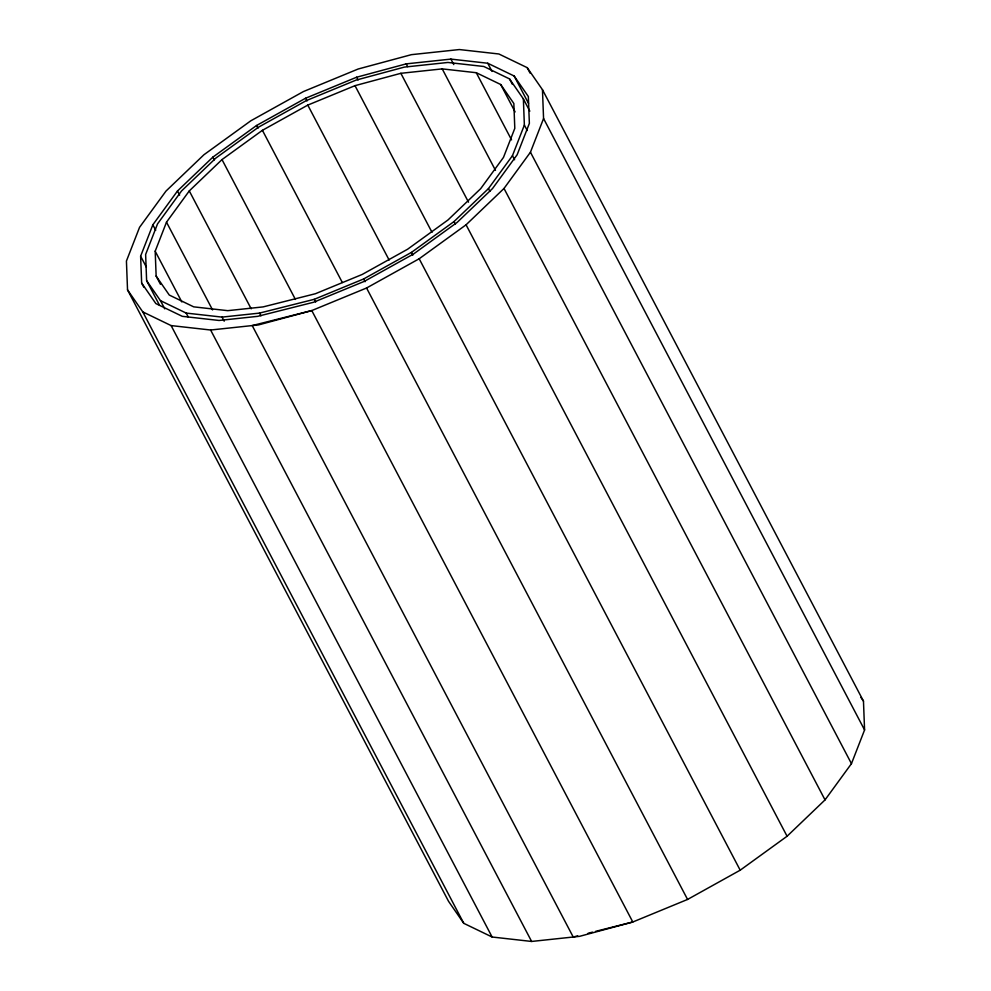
<?xml version="1.0" encoding="UTF-8"?>
<svg xmlns="http://www.w3.org/2000/svg" width="991" height="991" viewBox="0 0 991 991"><rect width="100%" height="100%" fill="white"/><g stroke="black" fill="none" stroke-linecap="round" stroke-linejoin="round"><path stroke-width="1.49" d="M140.623 256.186L152.849 224.796L177.476 191.003L212.854 157.148L256.545 125.498L305.575 98.245L356.624 77.224L406.199 63.87L450.905 59.101L487.733 63.238L514.143 75.997L528.339 96.511L529.367 123.379L517.141 154.769L492.515 188.55L457.136 222.418L413.445 254.055L364.403 281.32L313.59 302.255L257.598 316.352L219.073 320.465L182.257 316.327L155.847 303.568L141.651 283.054L140.623 256.186L146.383 267.136M155.191 251.206L166.5 222.17L189.281 190.916L222.009 159.588L262.417 130.317L307.78 105.108L355.001 85.66L400.86 73.309L442.221 68.887L476.275 72.715L500.715 84.52L513.846 103.498L514.8 128.359L503.49 157.396L480.697 188.649L447.982 219.977L407.574 249.249L362.198 274.457L315.435 293.72L263.135 306.9L227.769 310.666L193.703 306.851L169.275 295.045L156.144 276.068L155.191 251.206L181.824 301.933M146.618 280.664L160.455 300.645L186.184 313.082L222.058 317.108L259.493 313.106L314.221 299.332L363.647 278.966L411.426 252.408L454.002 221.575L488.464 188.587L512.458 155.674L524.363 125.089L523.372 98.902L509.535 78.921L483.806 66.484L447.932 62.458L404.365 67.103L356.066 80.11L306.33 100.599L258.552 127.158L215.988 157.978L181.526 190.978L157.532 223.892L145.627 254.476L146.618 280.664L159.501 305.203M127.529 289.868L142.766 311.88L171.109 325.581L210.612 330.015L258.589 324.899L311.781 310.567L366.559 288.009L419.181 258.762L466.067 224.808L504.01 188.463L530.445 152.218L543.563 118.524L542.461 89.698L527.224 67.673L498.882 53.985L459.378 49.55L411.389 54.666L358.197 68.998L303.432 91.556L250.81 120.803L203.923 154.757L165.968 191.102L139.545 227.348L126.427 261.042L127.529 289.868L448.539 901.302L463.776 923.327L492.118 937.015L531.622 941.45L579.611 936.334L632.803 922.002L687.568 899.444L740.19 870.197L787.077 836.243L825.032 799.898L851.455 763.652L864.573 729.958L863.471 701.133L542.461 89.698M577.691 935.888L573.219 937.015L252.209 325.581L311.781 310.567L632.803 922.002L595.566 931.379M588.109 933.262L592.581 932.135M860.931 697.466L863.471 701.133M527.224 67.673L530.098 73.161M543.563 118.524L864.573 729.958M514.143 75.997L528.513 103.386M523.372 98.902L529.813 111.178M509.535 78.921L512.397 84.371M524.363 125.089L527.224 130.539M500.715 84.52L515.109 111.933M487.733 63.238L492.044 71.451M530.445 152.218L851.455 763.652M476.275 72.715L511.542 139.892M512.458 155.674L514.602 159.762M450.905 59.101L453.791 64.576M442.221 68.887L495.488 170.341M504.01 188.463L825.032 799.898M488.464 188.587L489.888 191.313M406.199 63.87L407.635 66.608M400.86 73.309L468.508 202.176M466.067 224.808L787.077 836.243M454.002 221.575L455.426 224.313M356.624 77.224L358.061 79.961M355.001 85.66L432.014 232.34M419.181 258.762L740.19 870.197M411.426 252.408L412.863 255.133M305.575 98.245L307.012 100.983M307.78 105.108L389.116 260.014M363.647 278.966L365.084 281.692M366.559 288.009L687.568 899.444M262.417 130.317L342.316 282.497M256.545 125.498L257.982 128.235M314.221 299.332L315.646 302.057M222.009 159.588L295.417 299.431M212.854 157.148L214.291 159.885M259.493 313.106L260.93 315.844M189.281 190.916L251.181 308.82M177.476 191.003L179.631 195.116M222.058 317.108L224.201 321.195M166.5 222.17L212.557 309.91M210.612 330.015L531.622 941.45M152.849 224.796L155.723 230.271M186.184 313.082L188.34 317.17M156.144 276.068L160.455 284.293M160.455 300.645L164.754 308.82M171.109 325.581L492.118 937.015M141.651 283.054L143.806 287.167M142.766 311.88L463.776 923.327"/></g></svg>
